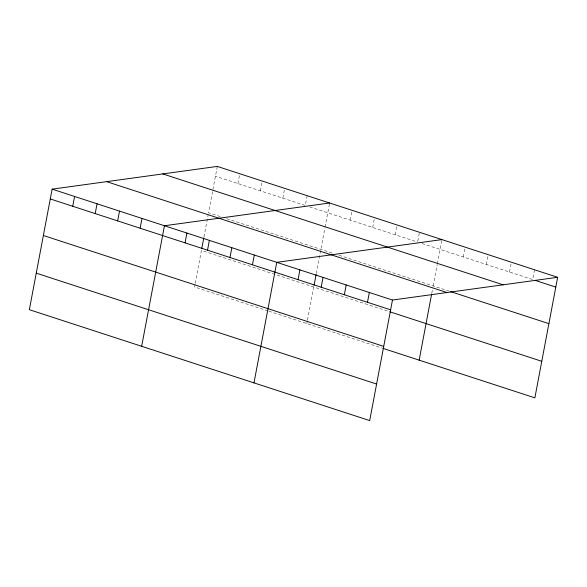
<?xml version="1.0" encoding="UTF-8"?>
<svg xmlns="http://www.w3.org/2000/svg" width="587" height="587" viewBox="0 0 587 587"><rect width="100%" height="100%" fill="white"/><g stroke="black" fill="none" stroke-linecap="round" stroke-linejoin="round"><path stroke-width="0.44" stroke-dasharray="2.94 2.2" d="M195.031 284.284L194.524 286.962L267.958 310.89M195.2 283.396L201.429 250.414L388.91 311.492M203.975 236.965L208.209 214.548M217.3 166.415L208.546 212.758L220.639 216.698M237.911 183.533L239.767 173.737M260.379 190.848L262.228 181.053M282.839 198.164L284.688 188.376M307.155 195.691L305.306 205.487L215.451 176.21M306.84 323.554L307.346 320.876M307.515 319.988L313.744 287.006M316.283 273.557L324.905 227.954M325.073 227.066L329.615 203.007M350.226 220.125L352.083 210.329M372.694 227.44L374.543 217.645M395.154 234.756L397.003 224.968M417.783 241.184L419.47 232.283M431.819 293.118L432.839 287.733M433.177 285.942L437.22 264.546M437.388 263.658L441.93 239.599M463.224 256.937L465.073 247.142M486.366 264.473L488.223 254.685M509.509 272.016L511.365 262.22M534.508 269.763L532.658 279.559L421.936 243.488M309.62 206.895L417.621 242.079M226.692 218.672L332.095 253.012M339 255.264L449.459 291.247M268.824 311.169L382.005 348.04"/><path stroke-width="0.88" d="M557.65 277.299L217.3 166.415L52.126 189.153L29.35 309.701L369.7 420.586L392.476 300.038L557.65 277.299L534.874 397.847L382.871 348.326M72.737 206.264L74.593 196.469M95.204 213.587L97.053 203.792M117.664 220.903L119.513 211.107M140.132 228.218L141.981 218.43M141.665 346.293L164.441 225.746L329.615 203.007M185.052 242.857L186.908 233.061M201.767 248.624L203.799 237.86M207.519 250.179L209.368 240.384M229.979 257.495L231.828 247.699M252.447 264.81L254.296 255.022M253.98 382.885L276.756 262.338L441.93 239.599M298.049 279.676L299.898 269.881M314.082 285.216L316.114 274.452M321.192 287.212L323.041 277.416M344.334 294.755L346.191 284.959M367.484 302.29L369.333 292.502M419.155 360.147L431.65 294.014M535.227 280.395L555.801 287.094M162.797 173.921L503.14 284.805M450.317 291.526L548.896 323.642M106.636 181.647L446.986 292.539M52.126 189.153L392.476 300.038M50.277 198.949L390.626 309.833M389.775 311.778L541.779 361.298M43.372 235.497L383.722 346.381M36.255 273.153L376.605 384.037"/></g></svg>
